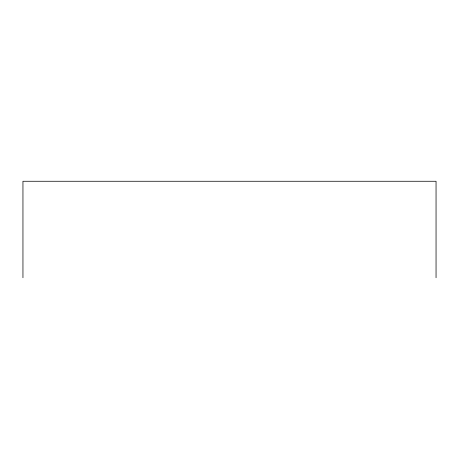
<?xml version="1.0" encoding="UTF-8"?>
<svg xmlns="http://www.w3.org/2000/svg" width="459" height="459" viewBox="0 0 459 459"><rect width="100%" height="100%" fill="white"/><g stroke="black" fill="none" stroke-linecap="round" stroke-linejoin="round"><path stroke-width="0.69" d="M436.05 277.735L436.05 181.265L22.95 181.265L22.95 277.735"/></g></svg>
